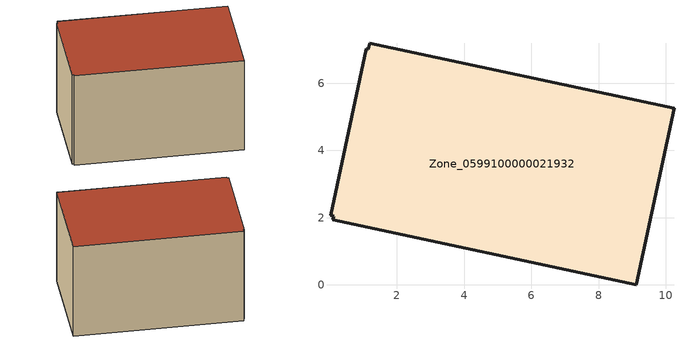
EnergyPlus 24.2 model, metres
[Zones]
Zone_0599100000021932
 floor ground (C_G): 1.18,7.19 10.24,5.25 9.11,0 0.1,1.94 0.12,2.05 0.02,2.06 1.09,7.02 1.15,7.01 z0
 wall outside (C_F): 1.09,7.02 0.02,2.06 0.12,2.05 0.1,1.94 9.11,0 10.24,5.25 1.18,7.19 1.15,7.01 1.09,7.02 z0:5.72
 roof outside (C_R): 10.24,5.25 1.18,7.19 1.15,7.01 1.09,7.02 0.02,2.06 0.12,2.05 0.1,1.94 9.11,0 z5.72
[BUILDING]
Pand.0599100000021932: North Axis=0; Terrain=City; Loads Convergence Tolerance Value=0.04; Temperature Convergence Tolerance Value=0.4; Solar Distribution=FullExterior; Maximum Number of Warmup Days=25; Minimum Number of Warmup Days=1
[Site:Location]
Rotterdam.The.Hague.AP_ZH_NLD Design_Conditions: Latitude=51.96; Longitude=4.45; Time Zone=1; Elevation=-4.5
[SITE:GROUNDTEMPERATURE:BUILDINGSURFACE]
18, 18, 18, 18, 18, 18, 18, 18, 18, 18, 18, 18
[MATERIAL] Thermal Absorptance=0.9; Solar Absorptance=0.7; Visible Absorptance=0.7
Name | Roughness | Thickness | Conductivity | Density | Specific Heat
G.TC.1975-1991 | MediumSmooth | 0.15 | 0.288461 | 540 | 1210
F.TC.1975-1991 | Rough | 0.3 | 0.230769 | 1920 | 840
R.TC.1975-1991 | MediumRough | 0.2 | 0.153846 | 1500 | 1000
[CONSTRUCTION]
C_G: G.TC.1975-1991
C_F: F.TC.1975-1991
C_R: R.TC.1975-1991
[ZONE]
Zone_0599100000021932: Type=1; Multiplier=1; Ceiling Height=Autocalculate; Volume=Autocalculate; Floor Area=autocalculate; Part of Total Floor Area=Yes
[ZONEINFILTRATION:DESIGNFLOWRATE]
Infil_Zone_0599100000021932: Zone or ZoneList or Space or SpaceList=Zone_0599100000021932; Schedule=AlwaysOn; Design Flow Rate Calculation Method=Flow/Area; Flow Rate per Floor Area=0.003; Constant Term Coefficient=1; Temperature Term Coefficient=0; Velocity Term Coefficient=0; Velocity Squared Term Coefficient=0
[HVACTEMPLATE:ZONE:IDEALLOADSAIRSYSTEM]
Zone_0599100000021932: Maximum Heating Supply Air Temperature=50; Minimum Cooling Supply Air Temperature=13; Maximum Heating Supply Air Humidity Ratio=0.0156; Minimum Cooling Supply Air Humidity Ratio=0.0077; Heating Limit=NoLimit; Cooling Limit=NoLimit; Dehumidification Control Type=ConstantSensibleHeatRatio; Cooling Sensible Heat Ratio=0.7; Dehumidification Setpoint=60; Humidification Control Type=None; Humidification Setpoint=30; Outdoor Air Method=None; Outdoor Air Flow Rate per Person=0.00944; Outdoor Air Flow Rate per Zone Floor Area=0; Outdoor Air Flow Rate per Zone=0; Demand Controlled Ventilation Type=None; Outdoor Air Economizer Type=NoEconomizer; Heat Recovery Type=None; Sensible Heat Recovery Effectiveness=0.7; Latent Heat Recovery Effectiveness=0.65
[ZONECONTROL:THERMOSTAT]
ThermostatControl_Zone_0599100000021932: Zone or ZoneList=Zone_0599100000021932; Control Type Schedule=DualSetpointControlType; Control 1=Thermostat_Zone_0599100000021932; Temperature Difference Between Cutout And Setpoint=0
[THERMOSTATSETPOINT:DUALSETPOINT]
Thermostat_Zone_0599100000021932: Heating Setpoint Temperature Schedule=HeatingSetpoint_Zone_0599100000021932; Cooling Setpoint Temperature Schedule=CoolingSetpoint_Zone_0599100000021932
[SCHEDULE:COMPACT]
HeatingSetpoint_Zone_0599100000021932: Through: 12/31, For: AllDays, Until: 24:00, 21
CoolingSetpoint_Zone_0599100000021932: Through: 12/31, For: AllDays, Until: 24:00, 24
DualSetpointControlType: Through: 12/31, For: AllDays, Until: 24:00, 4
AlwaysOn: Through: 12/31, For: AllDays, Until: 24:00, 1
